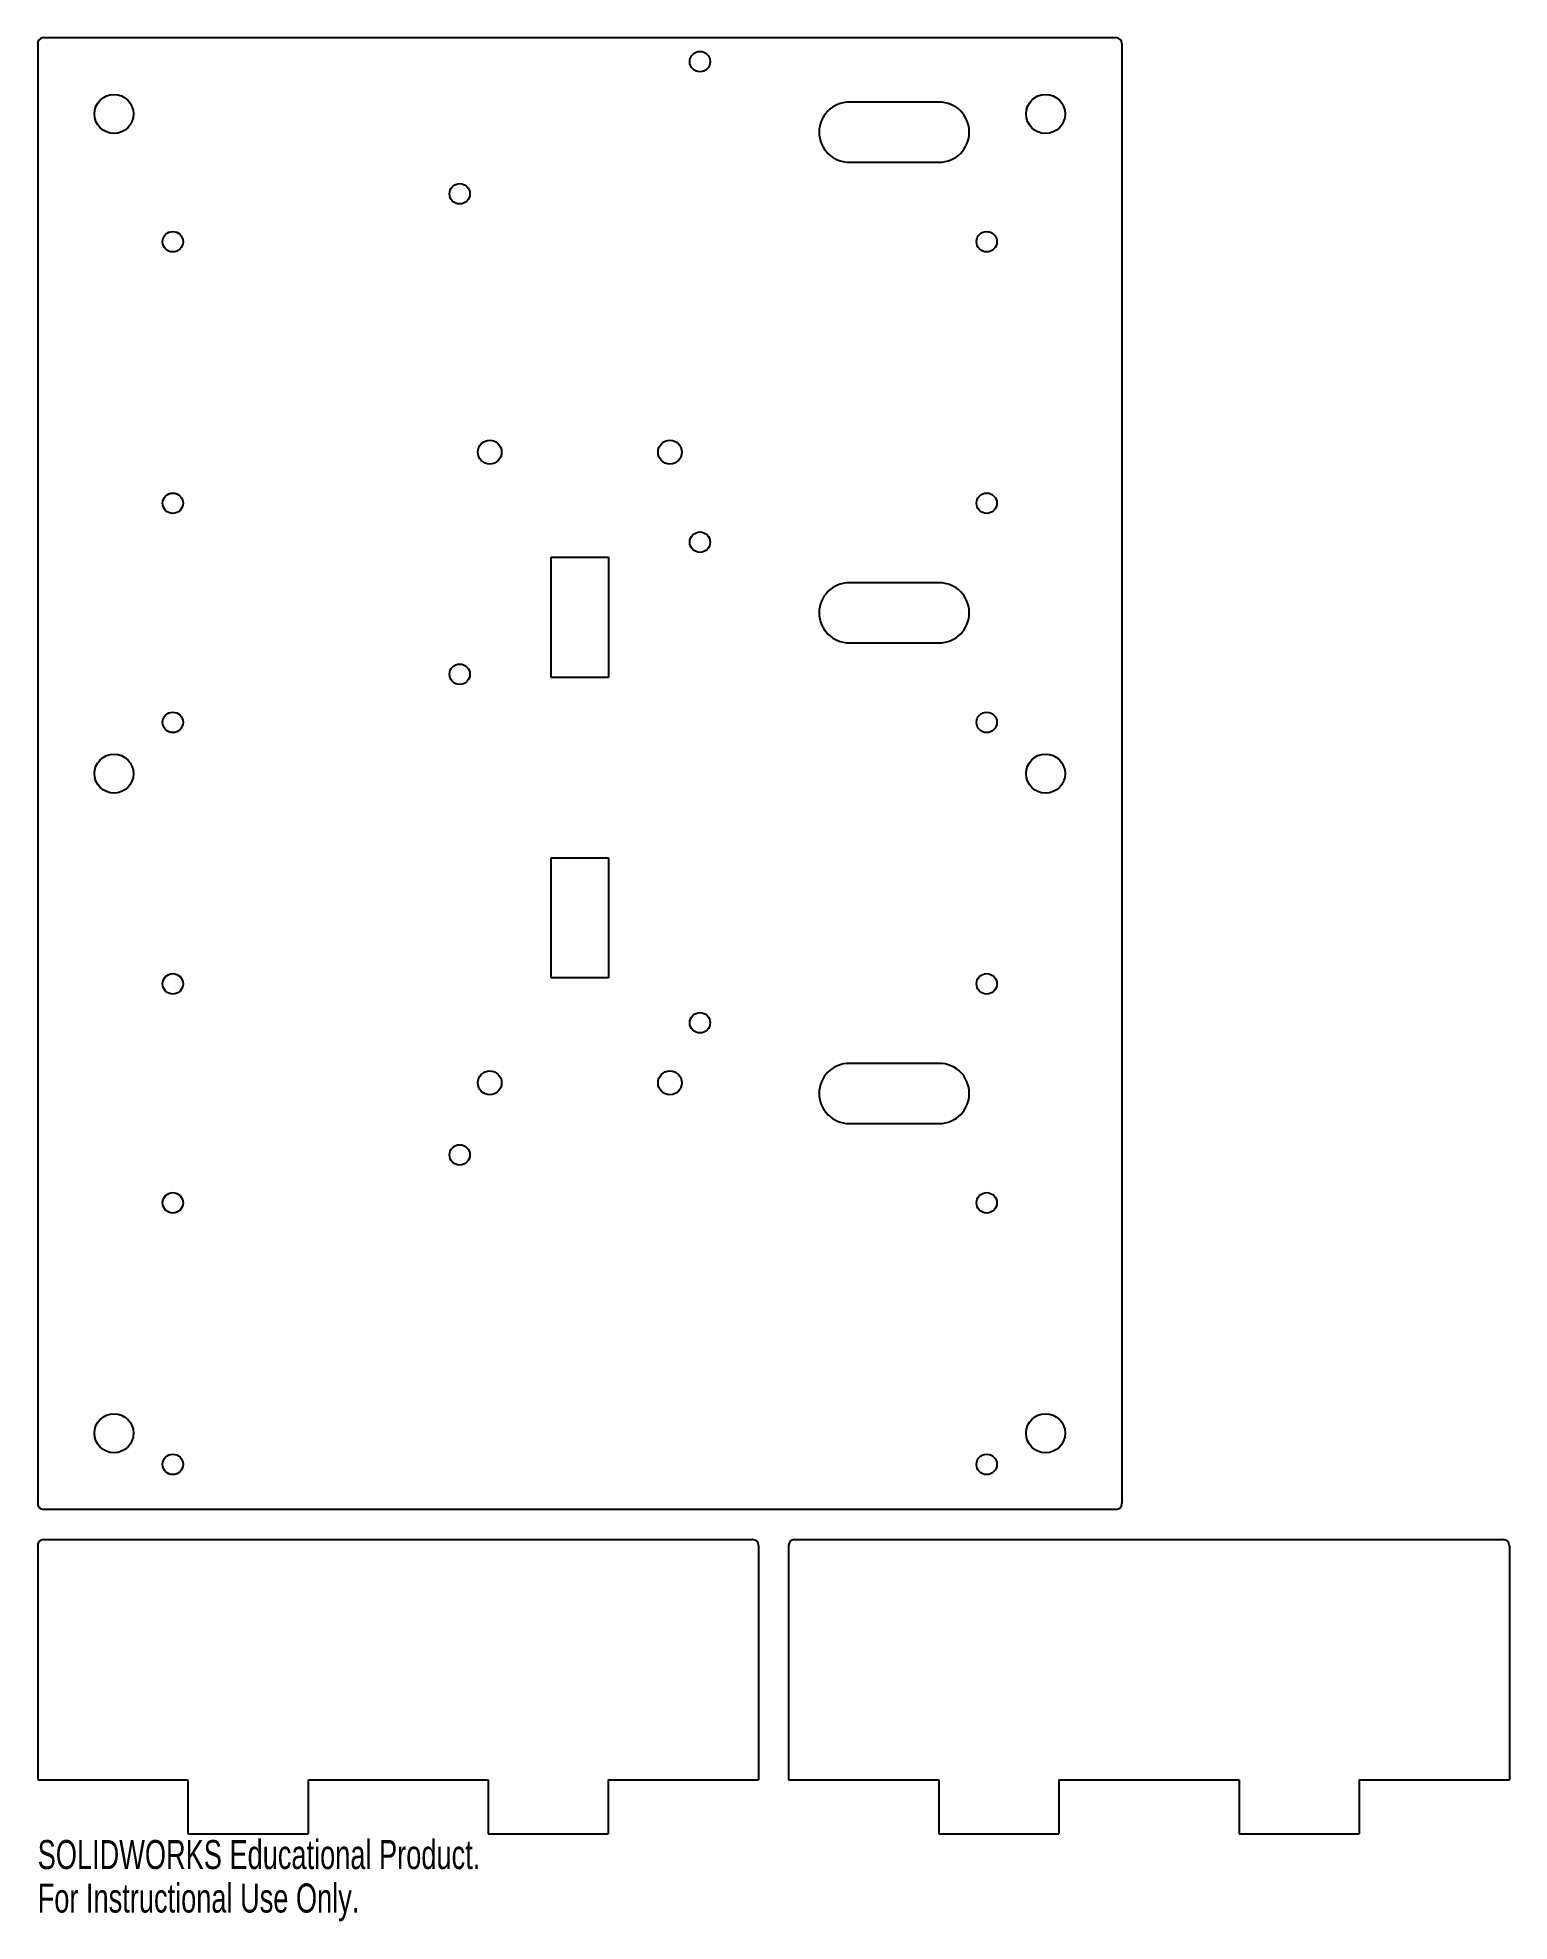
# Model space of a CAD drawing. Header units: inches. Extents: x -11.8 to -2.2, y -6.5 to 5.9.
import ezdxf

# ---------------------------------------------------------------- set-up
doc = ezdxf.new("R2010")
doc.units = ezdxf.units.IN
doc.header["$MEASUREMENT"] = 0
doc.styles.add('SLDTEXTSTYLE0', font='TXT', dxfattribs={"width": 0.7})

msp = doc.modelspace()

# ---------------------------------------------------------------- linework, layer by layer
at = {"color": 7, "linetype": 'Continuous', "lineweight": 25}
for p, q in [((-11.811, 5.827), (-11.811, -3.74)), ((-4.744, 5.866), (-11.772, 5.866)), ((-4.705, 5.827), (-4.705, -3.74)), ((-5.902, 5.444), (-6.492, 5.444)), ((-6.492, 5.05), (-5.902, 5.05)), ((-8.446, 1.673), (-8.446, 2.461)), ((-8.446, 2.461), (-8.07, 2.461)), ((-8.07, 2.461), (-8.07, 1.673)), ((-5.902, 2.294), (-6.492, 2.294)), ((-6.492, 1.9), (-5.902, 1.9)), ((-8.07, 1.673), (-8.446, 1.673)), ((-8.446, -0.296), (-8.446, 0.492)), ((-8.446, 0.492), (-8.07, 0.492)), ((-8.07, 0.492), (-8.07, -0.296)), ((-8.07, -0.296), (-8.446, -0.296)), ((-5.902, -0.856), (-6.492, -0.856)), ((-6.492, -1.249), (-5.902, -1.249)), ((-4.744, -3.78), (-11.772, -3.78)), ((-11.811, -4.016), (-11.811, -5.551)), ((-11.772, -3.976), (-7.126, -3.976)), ((-7.087, -4.016), (-7.087, -5.551)), ((-6.89, -4.016), (-6.89, -5.551)), ((-6.85, -3.976), (-2.205, -3.976)), ((-2.165, -4.016), (-2.165, -5.551)), ((-11.811, -5.551), (-10.826, -5.551)), ((-10.826, -5.551), (-10.826, -5.906)), ((-10.039, -5.551), (-8.858, -5.551)), ((-10.039, -5.551), (-10.039, -5.906)), ((-8.858, -5.551), (-8.858, -5.906)), ((-8.072, -5.551), (-7.087, -5.551)), ((-8.072, -5.551), (-8.072, -5.906)), ((-6.89, -5.551), (-5.905, -5.551)), ((-5.905, -5.551), (-5.905, -5.906)), ((-5.118, -5.551), (-3.937, -5.551)), ((-5.118, -5.551), (-5.118, -5.906)), ((-3.937, -5.551), (-3.937, -5.906)), ((-3.15, -5.551), (-2.165, -5.551)), ((-3.15, -5.551), (-3.15, -5.906)), ((-10.826, -5.906), (-10.039, -5.906)), ((-8.858, -5.906), (-8.072, -5.906)), ((-5.905, -5.906), (-5.118, -5.906)), ((-3.937, -5.906), (-3.15, -5.906))]:
    msp.add_line(p, q, dxfattribs=at)
for centre, radius in [((-7.47, 5.709), 0.0669), ((-11.311, 5.366), 0.128), ((-5.205, 5.366), 0.128), ((-9.045, 4.843), 0.0669), ((-10.925, 4.529), 0.0669), ((-5.591, 4.529), 0.0669), ((-8.848, 3.15), 0.0781), ((-7.667, 3.15), 0.0781), ((-10.925, 2.815), 0.0669), ((-5.591, 2.815), 0.0669), ((-7.47, 2.56), 0.0669), ((-9.045, 1.694), 0.0669), ((-10.925, 1.379), 0.0669), ((-5.591, 1.379), 0.0669), ((-11.311, 1.043), 0.128), ((-5.205, 1.043), 0.128), ((-10.925, -0.335), 0.0669), ((-5.591, -0.335), 0.0669), ((-7.47, -0.59), 0.0669), ((-8.848, -0.984), 0.0781), ((-7.667, -0.984), 0.0781), ((-9.045, -1.456), 0.0669), ((-10.925, -1.77), 0.0669), ((-5.591, -1.77), 0.0669), ((-11.311, -3.28), 0.128), ((-5.205, -3.28), 0.128), ((-10.925, -3.484), 0.0669), ((-5.591, -3.484), 0.0669)]:
    msp.add_circle(centre, radius, dxfattribs=at)
for centre, radius, start, end in [((-11.772, 5.827), 0.0394, 90, 180), ((-4.744, 5.827), 0.0394, 0, 90), ((-6.492, 5.247), 0.197, 90, 270), ((-5.902, 5.247), 0.197, 270, 90), ((-6.492, 2.097), 0.197, 90, 270), ((-5.902, 2.097), 0.197, 270, 90), ((-6.492, -1.053), 0.197, 90, 270), ((-5.902, -1.053), 0.197, 270, 90), ((-11.772, -3.74), 0.0394, 180, 270), ((-4.744, -3.74), 0.0394, 270, 0), ((-11.772, -4.016), 0.0394, 90, 180), ((-7.126, -4.016), 0.0394, 0, 90), ((-6.85, -4.016), 0.0394, 90, 180), ((-2.205, -4.016), 0.0394, 0, 90)]:
    msp.add_arc(centre, radius, start, end, dxfattribs=at)

# ---------------------------------------------------------------- texts
at = {"color": 7, "linetype": 'Continuous', "char_height": 0.1903, "attachment_point": 1, "style": 'SLDTEXTSTYLE0'}
for s, insert in [('SOLIDWORKS Educational Product.', (-11.811, -5.946)), ('For Instructional Use Only.', (-11.811, -6.231))]:
    msp.add_mtext(s, dxfattribs=dict(at, insert=insert))

doc.saveas('drawing.dxf')
